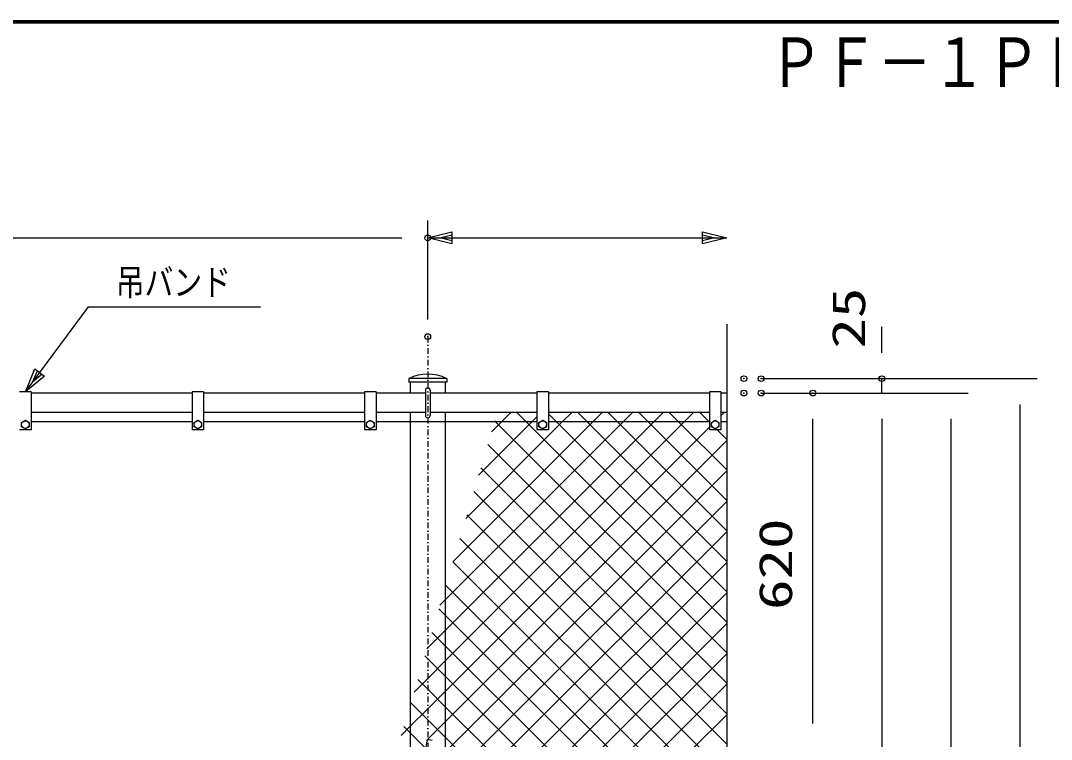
# Model space of a CAD drawing. Units: millimetres, scale not verified. Extents: x -4425 to 4425, y -3150 to 3150.
# Drawn here: x -1783 to 10, y 1674 to 2925 of the extents above; entities that cross this region are included whole.
import ezdxf
from ezdxf.enums import TextEntityAlignment as Align

# ---------------------------------------------------------------- set-up
doc = ezdxf.new("R2010")
doc.units = ezdxf.units.MM
doc.header["$LTSCALE"] = 20
doc.header["$PDMODE"] = 32
doc.header["$PDSIZE"] = 10
doc.linetypes.add('USER1', pattern=[1.01, 0.5, -0.25, 0.01, -0.25])
for name, color, linetype, lineweight in [('0-0_1', 7, 'Continuous', 25), ('0-1_0', 1, 'Continuous', 25), ('0-4_WAKU', 7, 'Continuous', 25), ('0-5_EXTCNT-L', 4, 'Continuous', 25), ('0-6_D-TTL-TXT', 7, 'Continuous', 25)]:
    doc.layers.add(name, color=color, linetype=linetype, lineweight=lineweight)
doc.layers.add('0-2_DEFPOINTS', color=7, linetype='Continuous')
doc.styles.add('ＭＳ ゴシック', font='')
doc.styles.get('ＭＳ ゴシック').set_extended_font_data('MS Gothic')

msp = doc.modelspace()

# ---------------------------------------------------------------- linework, layer by layer
at = {"layer": '0-0_1', "color": 4}
for p, q in [((-554.63, 2396.9), (-554.63, 1430.02)), ((-1164.51, 2242.18), (-1163.61, 2243))]:
    msp.add_line(p, q, dxfattribs=at)
at = {"layer": '0-0_1', "color": 4, "linetype": 'USER1'}
msp.add_line((-1074.52, 2375.12), (-1074.52, -586.98), dxfattribs=at)
at = {"layer": '0-0_1'}
for p, q in [((-1041.53, 2301.99), (-1107.52, 2301.99)), ((-1107.52, 2301.99), (-1107.52, 2295.99)), ((-1041.53, 2295.99), (-1107.52, 2295.99)), ((-1104.82, 2295.99), (-1104.82, 2276.99)), ((-1044.23, 2295.99), (-1044.23, 2276.99)), ((-1041.53, 2301.99), (-1041.53, 2295.99)), ((-1764.39, 2278.99), (-1784.38, 2278.99)), ((-1764.39, 2278.99), (-1764.39, 2213)), ((-1484.44, 2276.99), (-1764.39, 2276.99)), ((-1484.44, 2278.99), (-1484.44, 2213)), ((-1464.45, 2278.99), (-1484.44, 2278.99)), ((-1464.45, 2278.99), (-1464.45, 2213)), ((-1184.5, 2276.99), (-1464.45, 2276.99)), ((-1184.5, 2278.99), (-1184.5, 2213)), ((-1164.51, 2278.99), (-1184.5, 2278.99)), ((-1164.51, 2278.99), (-1164.51, 2213)), ((-1078.52, 2276.99), (-1164.51, 2276.99)), ((-1078.52, 2281.99), (-1078.52, 2238)), ((-1070.53, 2281.99), (-1070.53, 2238)), ((-884.56, 2276.99), (-1070.53, 2276.99)), ((-884.56, 2278.99), (-884.56, 2213)), ((-864.57, 2278.99), (-884.56, 2278.99)), ((-864.57, 2278.99), (-864.57, 2213)), ((-584.62, 2276.99), (-864.57, 2276.99)), ((-584.62, 2278.99), (-584.62, 2213)), ((-564.63, 2278.99), (-584.62, 2278.99)), ((-564.63, 2278.99), (-564.63, 2213)), ((-554.63, 2276.99), (-564.63, 2276.99)), ((-1484.44, 2243), (-1764.39, 2243)), ((-1184.5, 2243), (-1464.45, 2243)), ((-1078.52, 2243), (-1164.51, 2243)), ((-1104.82, 2243), (-1104.82, -158.52)), ((-884.56, 2243), (-1070.53, 2243)), ((-1044.23, 2243), (-1044.23, -158.52)), ((-584.62, 2243), (-864.57, 2243)), ((-554.63, 2243), (-564.63, 2243)), ((-1780.88, 2218.25), (-1780.88, 2225.75)), ((-1484.44, 2226.75), (-1764.39, 2226.75)), ((-1480.94, 2218.25), (-1480.94, 2225.75)), ((-1184.5, 2226.75), (-1464.45, 2226.75)), ((-1181, 2218.25), (-1181, 2225.75)), ((-884.56, 2226.75), (-1164.51, 2226.75)), ((-881.06, 2218.25), (-881.06, 2225.75)), ((-584.62, 2226.75), (-864.57, 2226.75)), ((-581.12, 2218.25), (-581.12, 2225.75)), ((-554.63, 2226.75), (-564.63, 2226.75)), ((-1764.39, 2213), (-1784.38, 2213)), ((-1774.38, 2214.5), (-1780.88, 2218.25)), ((-1464.45, 2213), (-1484.44, 2213)), ((-1474.44, 2214.5), (-1480.94, 2218.25)), ((-1164.51, 2213), (-1184.5, 2213)), ((-1174.5, 2214.5), (-1181, 2218.25)), ((-864.57, 2213), (-884.56, 2213)), ((-874.56, 2214.5), (-881.06, 2218.25)), ((-564.63, 2213), (-584.62, 2213)), ((-574.62, 2214.5), (-581.12, 2218.25))]:
    msp.add_line(p, q, dxfattribs=at)
at = {"layer": '0-0_1', "color": 4}
for points in [[(-1032.53, 2536.44), (-1074.52, 2546.94), (-1032.53, 2557.43)], [(-1740.88, 2306.43), (-1774.36, 2278.99), (-1757.74, 2318.96)]]:
    msp.add_lwpolyline(points, close=True, dxfattribs=at)
for points in [[(-1074.52, 2546.94), (-554.63, 2546.94), (-596.62, 2536.44), (-596.62, 2557.43), (-554.63, 2546.94)], [(-1032.53, 2541.69), (-1053.53, 2546.94), (-1032.53, 2552.19)], [(-596.62, 2552.19), (-575.62, 2546.94), (-596.62, 2541.69)], [(-1774.36, 2278.99), (-1664.41, 2426.96), (-1365.22, 2426.96)], [(-1745.1, 2309.56), (-1761.83, 2295.84), (-1753.52, 2315.83)]]:
    msp.add_lwpolyline(points, dxfattribs=at)
at = {"layer": '0-0_1'}
for points in [[(-1780.88, 2225.75), (-1774.38, 2229.51), (-1767.89, 2225.75), (-1767.89, 2218.25), (-1774.38, 2214.5)], [(-1480.94, 2225.75), (-1474.44, 2229.51), (-1467.95, 2225.75), (-1467.95, 2218.25), (-1474.44, 2214.5)], [(-1181, 2225.75), (-1174.5, 2229.51), (-1168.01, 2225.75), (-1168.01, 2218.25), (-1174.5, 2214.5)], [(-881.06, 2225.75), (-874.56, 2229.51), (-868.07, 2225.75), (-868.07, 2218.25), (-874.56, 2214.5)], [(-581.12, 2225.75), (-574.62, 2229.51), (-568.13, 2225.75), (-568.13, 2218.25), (-574.62, 2214.5)], [(-1078.45, 1653.86), (-1074.81, 1674.54), (-1066.92, 1673.21)]]:
    msp.add_lwpolyline(points, dxfattribs=at)
for centre in [(-1774.38, 2222), (-1474.44, 2222), (-1174.5, 2222), (-874.56, 2222), (-574.62, 2222)]:
    msp.add_circle(centre, 6.5, dxfattribs=at)
for centre, radius, start, end in [((-1074.52, 2237.94), 72.04, 62.74366, 117.25622), ((-1074.52, 2281.99), 4, 0, 180), ((-1074.52, 2238), 4, 180, 0)]:
    msp.add_arc(centre, radius, start, end, dxfattribs=at)
at = {"layer": '0-1_0'}
for p, q in [((-1074.52, 2405.12), (-1074.52, 2576.94)), ((-494.64, 2301.99), (-254.68, 2301.99)), ((-464.64, 2301.99), (-14.73, 2301.99)), ((-494.64, 2276.99), (-254.68, 2276.99)), ((-494.64, 2276.99), (-254.68, 2276.99)), ((-494.64, 2276.99), (-374.66, 2276.99)), ((-464.64, 2276.99), (-134.71, 2276.99))]:
    msp.add_line(p, q, dxfattribs=at)
at = {"layer": '0-1_0', "color": 2}
for p, q in [((-3029.12, 2546.94), (-1119.52, 2546.94)), ((-284.68, 2346.99), (-284.68, 2391.99)), ((-284.68, 2276.99), (-284.68, 2301.99)), ((-44.73, 2256.99), (-44.73, -482.45)), ((-404.66, 1702.12), (-404.66, 2231.99)), ((-284.68, 2231.99), (-284.68, 2186.99)), ((-284.68, 2231.99), (-284.68, -147.51)), ((-164.71, 2231.99), (-164.71, -177.51))]:
    msp.add_line(p, q, dxfattribs=at)
at = {"layer": '0-2_DEFPOINTS'}
for p in [(-1074.52, 2546.94), (-1074.52, 2375.12), (-524.64, 2301.99), (-494.64, 2301.99), (-284.68, 2301.99), (-524.64, 2276.99), (-494.64, 2276.99), (-404.66, 2276.99)]:
    msp.add_point(p, dxfattribs=at)
at = {"layer": '0-4_WAKU'}
msp.add_line((-4048.13, 2923.02), (4197.87, 2923.02), dxfattribs=at)
msp.add_lwpolyline([(-4050.13, 2925.02), (4199.87, 2925.02), (4199.87, -2924.98), (-4050.13, -2924.98)], close=True, dxfattribs=at)
msp.add_lwpolyline([(-4046.13, -2920.98), (-4046.13, 2921.02), (4195.87, 2921.02)], dxfattribs=at)
at = {"layer": '0-5_EXTCNT-L'}
for p, q in [((-840.46, 2226.75), (-824.21, 2243)), ((-797.31, 2226.75), (-813.56, 2243)), ((-787.43, 2226.75), (-771.18, 2243)), ((-744.28, 2226.75), (-760.52, 2243)), ((-691.24, 2226.75), (-707.49, 2243)), ((-681.36, 2226.75), (-665.11, 2243)), ((-638.21, 2226.75), (-654.46, 2243)), ((-628.33, 2226.75), (-612.08, 2243)), ((-564.63, 2237.42), (-559.05, 2243)), ((-1044.23, 1863.88), (-681.36, 2226.75)), ((-1044.23, 1810.85), (-628.33, 2226.75)), ((-1031.01, 1983.16), (-787.43, 2226.75)), ((-1008.58, 2058.63), (-840.46, 2226.75)), ((-554.63, 1984.07), (-797.31, 2226.75)), ((-554.63, 2037.1), (-744.28, 2226.75)), ((-554.63, 2090.14), (-691.24, 2226.75)), ((-554.63, 2143.17), (-638.21, 2226.75)), ((-554.63, 2196.2), (-571.43, 2213)), ((-554.63, 1771.94), (-970.26, 2187.56)), ((-1038.86, 1657.12), (-554.63, 2141.35)), ((-554.63, 1718.91), (-982.41, 2146.68)), ((-554.63, 1665.87), (-994.56, 2105.8)), ((-985.83, 1657.12), (-554.63, 2088.32)), ((-598.91, 1657.12), (-1006.71, 2064.92)), ((-932.8, 1657.12), (-554.63, 2035.28)), ((-651.94, 1657.12), (-1018.86, 2024.04)), ((-704.97, 1657.12), (-1031.01, 1983.16)), ((-879.76, 1657.12), (-554.63, 1982.25)), ((-826.73, 1657.12), (-554.63, 1929.22)), ((-773.7, 1657.12), (-554.63, 1876.18)), ((-1074.52, 1833.59), (-1044.23, 1863.88)), ((-1075.88, 1832.23), (-1074.52, 1833.59)), ((-1074.52, 1814.54), (-1079.62, 1819.63)), ((-1044.23, 1784.24), (-1074.52, 1814.54)), ((-1074.52, 1780.55), (-1044.23, 1810.85)), ((-720.66, 1657.12), (-554.63, 1823.15)), ((-1098.31, 1756.77), (-1074.52, 1780.55)), ((-1074.52, 1761.5), (-1091.77, 1778.75)), ((-917.1, 1657.12), (-1044.23, 1784.24)), ((-1044.23, 1731.21), (-1074.52, 1761.5)), ((-667.63, 1657.12), (-554.63, 1770.12)), ((-1074.52, 1708.47), (-1103.93, 1737.87)), ((-970.14, 1657.12), (-1044.23, 1731.21)), ((-1044.23, 1678.18), (-1074.52, 1708.47)), ((-614.6, 1657.12), (-554.63, 1717.08)), ((-1023.17, 1657.12), (-1044.23, 1678.18))]:
    msp.add_line(p, q, dxfattribs=at)
for points in [[(-1053.45, 1907.7), (-1044.23, 1916.91), (-734.39, 2226.75), (-718.15, 2243)], [(-963.72, 2209.56), (-946.52, 2226.75), (-930.28, 2243)], [(-554.63, 1878), (-903.38, 2226.75), (-919.62, 2243)], [(-554.63, 1931.04), (-850.34, 2226.75), (-864.57, 2240.97)], [(-584.62, 2226.2), (-585.18, 2226.75), (-601.42, 2243)], [(-986.15, 2134.09), (-893.49, 2226.75), (-884.56, 2235.68)], [(-554.63, 1824.97), (-956.41, 2226.75), (-958.1, 2228.45)], [(-1120.74, 1681.3), (-1104.82, 1697.23), (-1074.52, 1727.52), (-1044.23, 1757.81), (-584.62, 2217.42)], [(-1074.52, 1674.49), (-1044.23, 1704.78), (-554.63, 2194.38)], [(-554.63, 1453.74), (-758, 1657.12), (-1043.17, 1942.28)], [(-556.07, 1402.14), (-811.04, 1657.12), (-1044.23, 1890.31), (-1055.32, 1901.4)], [(-554.63, 1347.67), (-864.07, 1657.12), (-1044.23, 1837.28), (-1067.47, 1860.52)], [(-1077.63, 1658.54), (-1104.82, 1685.73), (-1116.08, 1696.99)]]:
    msp.add_lwpolyline(points, dxfattribs=at)

# ---------------------------------------------------------------- texts
at = {"layer": '0-0_1', "color": 4, "style": 'ＭＳ ゴシック', "width": 0.8}
msp.add_text('吊バンド', height=45.91, dxfattribs=at).set_placement((-1617.17, 2433.13), align=Align.BOTTOM_LEFT)
at = {"layer": '0-1_0', "color": 3, "style": 'ＭＳ ゴシック', "width": 1.35}
for s, p in [('25', (-296.49, 2354.2)), ('620', (-423.56, 1899.55))]:
    msp.add_text(s, height=57.77, rotation=90, dxfattribs=at).set_placement(p, align=Align.BOTTOM_LEFT)
at = {"layer": '0-6_D-TTL-TXT', "style": 'ＭＳ ゴシック', "width": 0.8}
msp.add_text('ＰＦ－１ＰＥＴ型 Ｈ２５００', height=86.65, dxfattribs=at).set_placement((-481.4, 2783.25), align=Align.BOTTOM_LEFT)

doc.saveas('drawing.dxf')
